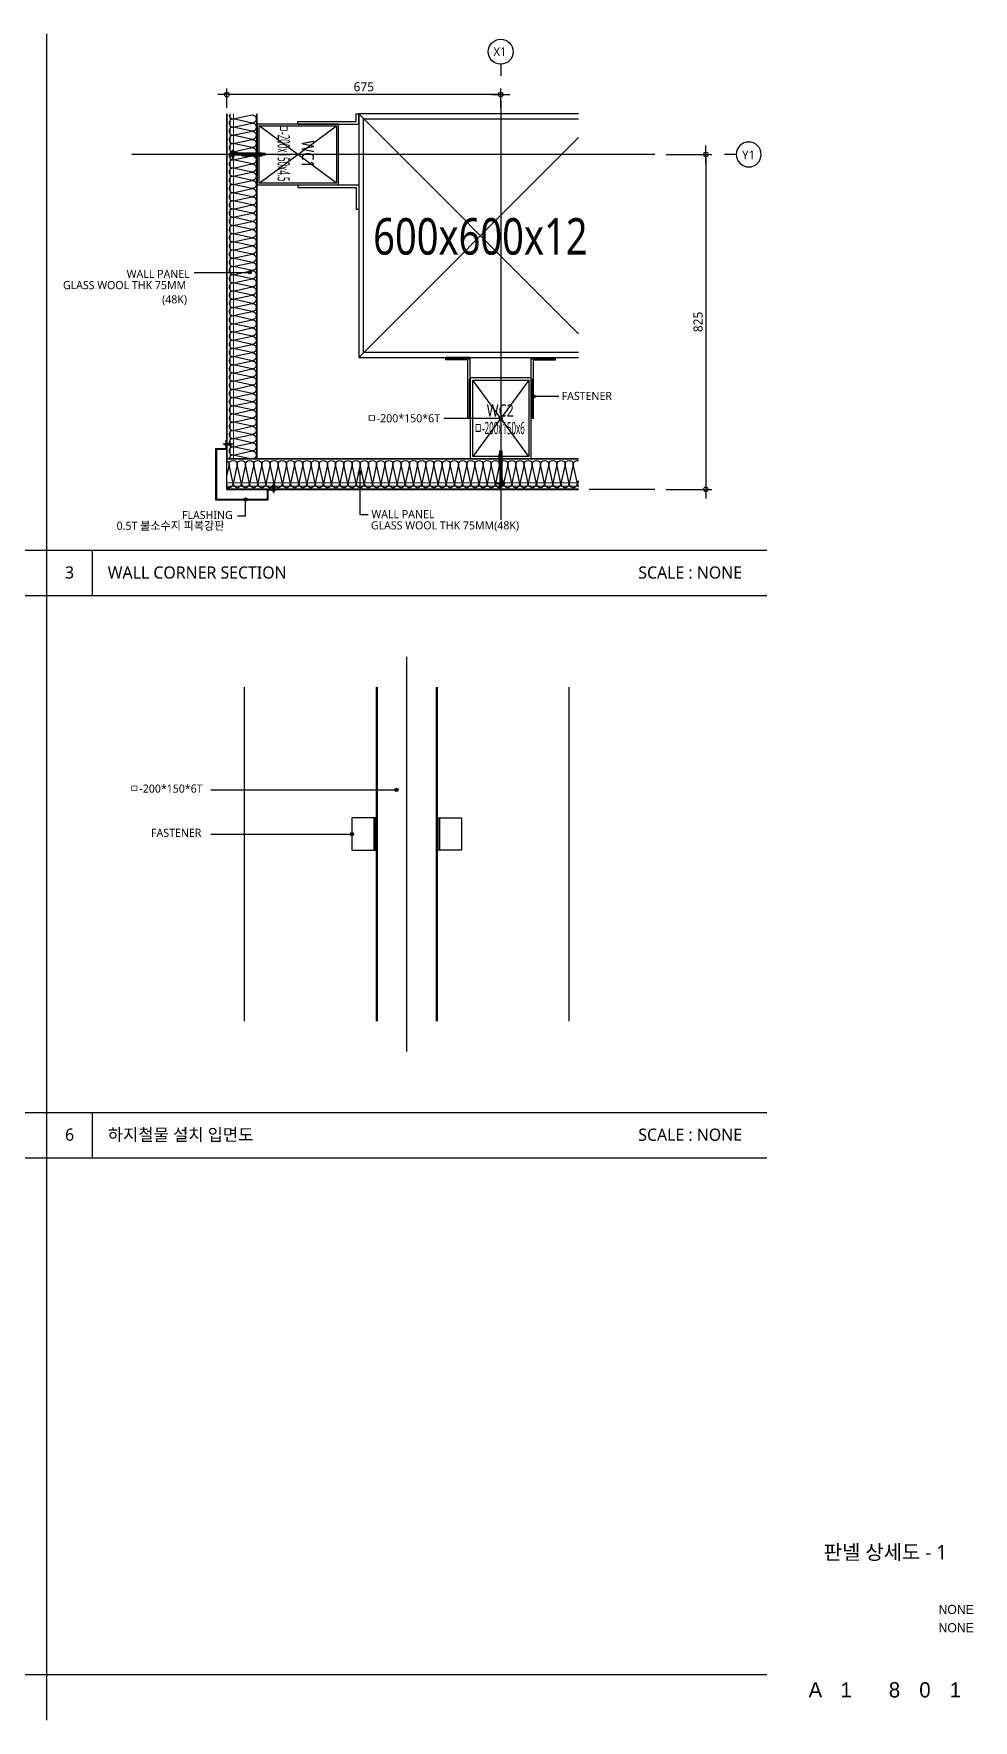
# Model space of a CAD drawing. Header units: millimetres. Extents: x 2752880 to 2775018, y 665860 to 672840.
# Drawn here: x 2756398 to 2758714, y 668685 to 672840 of the extents above; entities that cross this region are included whole.
import ezdxf
from ezdxf.enums import TextEntityAlignment as Align

# ---------------------------------------------------------------- set-up
doc = ezdxf.new("R2010")
doc.units = ezdxf.units.MM
doc.header["$LTSCALE"] = 10
doc.linetypes.add('CEN', pattern=[62, 60, -1, 0, -1])
doc.layers.get('DEFPOINTS').update_dxf_attribs({"color": 161})
for name, color, linetype in [('4', 4, 'Continuous'), ('AA-MKXS-SYMB', 3, 'Continuous'), ('BOX', 5, 'Continuous'), ('CEN', 1, 'CEN'), ('CEN(ST)', 1, 'CEN'), ('DIM', 7, 'Continuous'), ('h COLUMN', 3, 'Continuous'), ('Part', 1, 'Continuous'), ('TEX', 3, 'Continuous'), ('TEXT', 3, 'Continuous'), ('TEXT-TITLE', 6, 'Continuous'), ('TEXT-기입', 6, 'Continuous'), ('WC', 2, 'Continuous'), ('xref 단면도$0$내부우레탄-1', 13, 'Continuous')]:
    doc.layers.add(name, color=color, linetype=linetype)
doc.styles.add('CGS', font='cgse', dxfattribs={"bigfont": 'cgs'})
doc.styles.add('TE', font='malgun_0.ttf')
doc.styles.add('나눔바른고딕', font='NanumBarunGothic.ttf')
doc.styles.add('맑은고딕', font='malgun_0.ttf')
doc.dimstyles.new('10 NDIM', dxfattribs={"dimscale": 10, "dimtxt": 3, "dimasz": 1, "dimexe": 2, "dimexo": 2, "dimgap": 1.5, "dimtad": 1, "dimdec": 0, "dimrnd": 0.25, "dimdsep": 46, "dimtxsty": '나눔바른고딕', "dimblk": 'DOT0', "dimcen": 1, "dimdle": 8, "dimclrd": 7, "dimclre": 7, "dimclrt": 7, "dimadec": 0, "dimazin": 0, "dimtfac": 1, "dimtdec": 0, "dimtix": 1, "dimtmove": 2, "dimatfit": 3, "dimldrblk": 'DOT0', "dimfxl": 1, "dimtolj": 1, "dimtzin": 0, "dimlwd": -1, "dimlwe": -1, "dimarcsym": 0})

# ---------------------------------------------------------------- blocks, each defined once
blk = doc.blocks.new('DOT0')
at = {"layer": 'DIM'}
blk.add_line((-3, 0), (3, 0), dxfattribs=at)
at = {"layer": 'DIM', "color": 6}
blk.add_circle((0, 0), 0.75, dxfattribs=at)
blk = doc.blocks.new('*D28')
at = {"layer": 'DEFPOINTS', "color": 0, "linetype": 'ByBlock', "ltscale": 0.5, "transparency": 16777216}
for p in [(2756874.3, 672689.7), (2756874.3, 672642.2), (2757549.3, 672642.2)]:
    blk.add_point(p, dxfattribs=at)
at = {"layer": 'DIM', "color": 7, "linetype": 'ByBlock', "ltscale": 0.5, "transparency": 16777216}
for p, q in [((2756874.3, 672657.2), (2756874.3, 672704.7)), ((2757549.3, 672657.2), (2757549.3, 672704.7)), ((2757541.8, 672689.7), (2756881.8, 672689.7))]:
    blk.add_line(p, q, dxfattribs=at)
at = {"layer": 'DIM', "color": 7, "linetype": 'ByBlock', "ltscale": 0.5, "transparency": 16777216, "xscale": 7.5, "yscale": 7.5, "zscale": 7.5}
for p, rotation in [((2756874.3, 672689.7), 180.0000000000197), ((2757549.3, 672689.7), 1.974420626993378e-11)]:
    blk.add_blockref('DOT0', p, dxfattribs=dict(at, rotation=rotation))
at = {"layer": 'DIM', "color": 7, "linetype": 'ByBlock', "ltscale": 0.5, "transparency": 16777216, "insert": (2757211.8, 672708.8), "char_height": 22.5, "attachment_point": 5, "style": '맑은고딕'}
blk.add_mtext('\\A1;675', dxfattribs=at)
blk = doc.blocks.new('*D29')
at = {"layer": 'DEFPOINTS', "color": 0, "linetype": 'ByBlock', "ltscale": 0.5, "transparency": 16777216}
for p in [(2757942.3, 672542.2), (2757942.3, 671717.2), (2758054.8, 671717.2)]:
    blk.add_point(p, dxfattribs=at)
at = {"layer": 'DIM', "color": 7, "linetype": 'ByBlock', "ltscale": 0.5, "transparency": 16777216}
for p, q in [((2757957.3, 672542.2), (2758069.8, 672542.2)), ((2758054.8, 672534.7), (2758054.8, 671724.7)), ((2757957.3, 671717.2), (2758069.8, 671717.2))]:
    blk.add_line(p, q, dxfattribs=at)
at = {"layer": 'DIM', "color": 7, "linetype": 'ByBlock', "ltscale": 0.5, "transparency": 16777216, "xscale": 7.5, "yscale": 7.5, "zscale": 7.5}
for p, rotation in [((2758054.8, 672542.2), 90), ((2758054.8, 671717.2), 270)]:
    blk.add_blockref('DOT0', p, dxfattribs=dict(at, rotation=rotation))
at = {"layer": 'DIM', "color": 7, "linetype": 'ByBlock', "ltscale": 0.5, "transparency": 16777216, "insert": (2758035.7, 672129.7), "char_height": 22.5, "attachment_point": 5, "rotation": 90, "style": '맑은고딕'}
blk.add_mtext('\\A1;825', dxfattribs=at)
blk = doc.blocks.new('B')
at = {"color": 4}
for p, q in [((6.6, 0), (-3, 0)), ((4.8, 0.8), (0, 0.8)), ((4.8, -0.8), (4.8, 0.8)), ((-2.3, 0), (-2.7, 0)), ((0, -0.8), (4.8, -0.8)), ((7.3, 0), (6.9, 0))]:
    blk.add_line(p, q, dxfattribs=at)
blk.add_lwpolyline([(-0.6, 0.2), (-0.6, -0.2), (-1.2, -0.2, 0.327973), (-0.2, -1.2), (-0.2, 0), (-0.2, 1.2, 0.327973), (-1.2, 0.2)], format="xyb", close=True, dxfattribs=at)
blk.add_lwpolyline([(4.8, -0.5), (5.5, -0.5), (6, 0), (5.5, 0.5), (4.8, 0.5)], dxfattribs=at)
at = {"layer": '4'}
for p, q in [((-0.2, 1.6), (-0.2, 1.2)), ((0, 1.6), (-0.2, 1.6)), ((0, 0.8), (0, 1.6)), ((0, -0.8), (0, 0.8)), ((-0.2, -1.6), (-0.2, -1.2)), ((0, -1.6), (-0.2, -1.6)), ((0, -0.8), (0, -1.6))]:
    blk.add_line(p, q, dxfattribs=at)
blk = doc.blocks.new('*U21')
at = {"color": 0, "linetype": 'ByBlock'}
for p, q in [((100, 75), (-100, 75)), ((-100, 75), (-100, -75)), ((-94, 69), (94, 69)), ((-94, -69), (-94, 69)), ((94, 69), (94, -69)), ((100, -75), (100, 75)), ((-100, -75), (100, -75)), ((94, -69), (-94, -69))]:
    blk.add_line(p, q, dxfattribs=at)
at = {"layer": 'DEFPOINTS'}
blk.add_point((0, 0), dxfattribs=at)
blk = doc.blocks.new('WC2')
at = {"layer": 'h COLUMN', "ltscale": 0.1}
for p, q in [((69, -94), (-69, 94)), ((69, 94), (-69, -94))]:
    blk.add_line(p, q, dxfattribs=at)
at = {"layer": 'h COLUMN', "ltscale": 0.1, "rotation": 90}
blk.add_blockref('*U21', (0, 0), dxfattribs=at)
at = {"layer": 'DEFPOINTS', "style": 'TE'}
for s, width, p in [('WC2', 0.8, (-34.4, 19.4)), ('ㅁ-200x150x6', 0.5, (-65.3, -24))]:
    blk.add_text(s, height=30, dxfattribs=dict(at, width=width)).set_placement(p, align=Align.MIDDLE_LEFT)
blk = doc.blocks.new('*U22')
at = {"color": 0, "linetype": 'ByBlock'}
for p, q in [((100, 75), (-100, 75)), ((-100, 75), (-100, -75)), ((-95.5, 70.5), (95.5, 70.5)), ((-95.5, -70.5), (-95.5, 70.5)), ((95.5, 70.5), (95.5, -70.5)), ((100, -75), (100, 75)), ((-100, -75), (100, -75)), ((95.5, -70.5), (-95.5, -70.5))]:
    blk.add_line(p, q, dxfattribs=at)
at = {"layer": 'DEFPOINTS'}
blk.add_point((0, 0), dxfattribs=at)
blk = doc.blocks.new('WC1')
at = {"layer": 'h COLUMN', "ltscale": 0.1}
for p, q in [((70.5, -95.5), (-70.5, 95.5)), ((70.5, 95.5), (-70.5, -95.5))]:
    blk.add_line(p, q, dxfattribs=at)
at = {"layer": 'h COLUMN', "ltscale": 0.1, "rotation": 90}
blk.add_blockref('*U22', (0, 0), dxfattribs=at)
at = {"layer": 'DEFPOINTS', "style": 'TE'}
for s, width, p in [('WC1', 0.8, (-34.4, 24.8)), ('ㅁ-200x150x4.5', 0.5, (-74.3, -34.8))]:
    blk.add_text(s, height=30, dxfattribs=dict(at, width=width)).set_placement(p, align=Align.MIDDLE_LEFT)

msp = doc.modelspace()

# ---------------------------------------------------------------- hatches: boundary and pattern name
at = {"linetype": 'ByBlock'}
h = msp.add_hatch(color=4, dxfattribs=at)
h.dxf.hatch_style = 1
h.paths.add_polyline_path([(2756934.9, 672251.9, 1), (2756927, 672251.9, 1)])
h = msp.add_hatch(color=4, dxfattribs=at)
h.dxf.hatch_style = 1
h.paths.add_polyline_path([(2757634.2, 671946, 1), (2757626.3, 671946, 1)])
h = msp.add_hatch(color=4, dxfattribs=at)
h.dxf.hatch_style = 1
h.paths.add_polyline_path([(2757549, 671888.1, 1), (2757549, 671896, 1)])
h = msp.add_hatch(color=4, dxfattribs=at)
h.dxf.hatch_style = 1
h.paths.add_polyline_path([(2757206.4, 671758.5, 1), (2757198.5, 671758.5, 1)])
h = msp.add_hatch(color=4, dxfattribs=at)
h.dxf.hatch_style = 1
h.paths.add_polyline_path([(2756924.4, 671692.2, 1), (2756916.5, 671692.2, 1)])
h = msp.add_hatch(color=4, dxfattribs=at)
h.dxf.hatch_style = 1
h.paths.add_polyline_path([(2757296.4, 670976.8, 1), (2757288.5, 670976.8, 1)])
h = msp.add_hatch(color=4, dxfattribs=at)
h.dxf.hatch_style = 1
h.paths.add_polyline_path([(2757186.2, 670868, 1), (2757178.3, 670868, 1)])

# ---------------------------------------------------------------- linework, layer by layer
at = {"color": 4, "linetype": 'ByBlock'}
for p, q in [((2756874.3, 671717.2), (2756874.3, 672642.2)), ((2756875.3, 671792.2), (2756875.3, 672642.2)), ((2756948.3, 671792.2), (2756948.3, 672642.2)), ((2756949.3, 671792.2), (2756949.3, 672642.2)), ((2756793.5, 672251.5), (2756931.5, 672251.5)), ((2757692.3, 671946), (2757630.3, 671946)), ((2757410.2, 671892.2), (2757549.3, 671892.2)), ((2757741.3, 671792.2), (2756874.3, 671792.2)), ((2757741.3, 671791.2), (2756874.3, 671791.2)), ((2757202.5, 671654.6), (2757202.5, 671762.4)), ((2756874.3, 671718.2), (2757741.3, 671718.2)), ((2756874.3, 671717.2), (2757741.3, 671717.2)), ((2756920.5, 671652.1), (2756920.5, 671692.2)), ((2756900.5, 671652.1), (2756920.5, 671652.1)), ((2757222.5, 671654.6), (2757202.5, 671654.6)), ((2756835.1, 670976.8), (2757292.1, 670976.8)), ((2756835.1, 670867.7), (2757182.3, 670867.7))]:
    msp.add_line(p, q, dxfattribs=at)
at = {"color": 2, "linetype": 'ByBlock'}
for p, q in [((2757049.3, 672623.2), (2757193.3, 672623.2)), ((2757049.3, 672617.2), (2757049.3, 672623.2)), ((2757049.3, 672617.2), (2757199.3, 672617.2)), ((2757193.3, 672623.2), (2757193.3, 672642.2)), ((2757193.3, 672642.2), (2757199.3, 672642.2)), ((2757199.3, 672617.2), (2757199.3, 672642.2)), ((2757049.3, 672467.2), (2757199.3, 672467.2)), ((2757049.3, 672467.2), (2757049.3, 672461.2)), ((2757049.3, 672461.2), (2757193.3, 672461.2)), ((2757193.3, 672461.2), (2757193.3, 672407.2)), ((2757199.3, 672467.2), (2757199.3, 672407.2)), ((2757193.3, 672407.2), (2757199.3, 672407.2)), ((2757474.3, 672042.2), (2757414.3, 672042.2)), ((2757414.3, 672036.2), (2757414.3, 672042.2)), ((2757474.3, 672042.2), (2757414.3, 672042.2)), ((2757414.3, 672036.2), (2757414.3, 672042.2)), ((2757468.3, 672036.2), (2757414.3, 672036.2)), ((2757468.3, 672036.2), (2757414.3, 672036.2)), ((2757468.3, 671892.2), (2757468.3, 672036.2)), ((2757474.3, 671892.2), (2757474.3, 672042.2)), ((2757624.3, 671892.2), (2757624.3, 672042.2)), ((2757624.3, 672042.2), (2757684.3, 672042.2)), ((2757624.3, 672042.2), (2757684.3, 672042.2)), ((2757630.3, 672036.2), (2757684.3, 672036.2)), ((2757630.3, 671892.2), (2757630.3, 672036.2)), ((2757630.3, 672036.2), (2757684.3, 672036.2)), ((2757684.3, 672036.2), (2757684.3, 672042.2)), ((2757684.3, 672036.2), (2757684.3, 672042.2)), ((2757474.3, 671892.2), (2757468.3, 671892.2)), ((2757474.3, 671892.2), (2757468.3, 671892.2)), ((2757624.3, 671892.2), (2757630.3, 671892.2)), ((2757624.3, 671892.2), (2757630.3, 671892.2)), ((2756872.3, 671818.2), (2756872.3, 671838.2)), ((2756874.3, 671838.2), (2756872.3, 671838.2)), ((2756874.3, 671816.2), (2756874.3, 671838.2)), ((2756847.3, 671690.2), (2756847.3, 671818.2)), ((2756847.3, 671818.2), (2756872.3, 671818.2)), ((2756849.3, 671816.2), (2756874.3, 671816.2)), ((2756849.3, 671692.2), (2756849.3, 671816.2)), ((2756973.3, 671717.2), (2756973.3, 671692.2)), ((2756995.3, 671717.2), (2756973.3, 671717.2)), ((2756995.3, 671715.2), (2756975.3, 671715.2)), ((2756975.3, 671715.2), (2756975.3, 671690.2)), ((2756995.3, 671717.2), (2756995.3, 671715.2)), ((2756975.3, 671690.2), (2756847.3, 671690.2)), ((2756973.3, 671692.2), (2756849.3, 671692.2)), ((2756917.3, 671229.7), (2756917.3, 670407.2)), ((2757717.3, 671229.7), (2757717.3, 670407.2))]:
    msp.add_line(p, q, dxfattribs=at)
at = {"color": 0, "linetype": 'ByBlock'}
for p, q in [((2757741.3, 672642.2), (2757199.3, 672642.2)), ((2757199.3, 672642.2), (2757199.3, 672042.2)), ((2757211.3, 672630.2), (2757741.3, 672630.2)), ((2757211.3, 672054.2), (2757211.3, 672630.2)), ((2757199.3, 672042.2), (2757741.3, 672042.2)), ((2757741.3, 672054.2), (2757211.3, 672054.2)), ((2757242.3, 671229.7), (2757242.3, 670407.2)), ((2757392.3, 671229.7), (2757392.3, 670407.2))]:
    msp.add_line(p, q, dxfattribs=at)
at = {"color": 4}
for p, q in [((2756882.3, 672546.2), (2756882.3, 672545.9)), ((2756882.3, 672544.5), (2756882.3, 672540.9)), ((2756882.8, 672540.2), (2756882.3, 672539.7)), ((2756882.3, 672539.2), (2756882.3, 672539.7)), ((2756882.8, 672545.2), (2756882.4, 672545.5)), ((2756882.8, 672545.2), (2756882.4, 672544.8)), ((2756882.8, 672540.2), (2756882.4, 672540.5)), ((2756887.3, 672546.7), (2756882.8, 672546.7)), ((2756882.8, 672545.2), (2756887.3, 672545.2)), ((2756882.8, 672540.2), (2756887.3, 672540.2)), ((2756882.8, 672538.7), (2756887.3, 672538.7)), ((2756887.3, 672547.2), (2756887.3, 672546.7)), ((2756887.3, 672538.7), (2756887.3, 672546.7)), ((2756887.3, 672538.7), (2756887.3, 672538.2)), ((2756888.3, 672547.7), (2756887.8, 672547.7)), ((2756887.8, 672537.7), (2756888.3, 672537.7)), ((2756888.3, 672532.7), (2756888.3, 672552.7)), ((2756890.3, 672552.7), (2756890.3, 672532.7)), ((2756935.3, 672545.1), (2756890.3, 672545.1)), ((2756935.3, 672540.1), (2756890.3, 672540.1)), ((2756911.7, 672539.1), (2756911.7, 672546.1)), ((2756911.7, 672546.1), (2756960.7, 672546.1)), ((2756911.7, 672545.1), (2756968.2, 672545.1)), ((2756968.2, 672540.1), (2756911.7, 672540.1)), ((2756911.7, 672539.1), (2756960.7, 672539.1)), ((2756960.7, 672546.1), (2756961.7, 672545.1)), ((2756960.7, 672539.1), (2756961.7, 672540.1)), ((2756961.5, 672541.8), (2756964.2, 672544.7)), ((2756963.3, 672540.3), (2756961.5, 672541.8)), ((2756966.9, 672542.6), (2756963.3, 672540.3)), ((2756964.2, 672544.7), (2756968.2, 672545.1)), ((2756966.9, 672542.6), (2756970.7, 672542.6)), ((2756970.7, 672542.6), (2756968.2, 672545.1)), ((2756970.7, 672542.6), (2756968.2, 672540.1)), ((2757545.8, 671803.6), (2757546.8, 671804.6)), ((2757545.8, 671779.6), (2757545.8, 671803.6)), ((2757549.3, 671813.6), (2757546.8, 671811.1)), ((2757547.2, 671807.1), (2757546.8, 671811.1)), ((2757546.8, 671779.6), (2757546.8, 671811.1)), ((2757546.8, 671803.2), (2757546.8, 671733.2)), ((2757550.1, 671804.4), (2757547.2, 671807.1)), ((2757549.3, 671809.8), (2757549.3, 671813.6)), ((2757549.3, 671813.6), (2757551.8, 671811.1)), ((2757549.3, 671809.8), (2757551.6, 671806.2)), ((2757551.6, 671806.2), (2757550.1, 671804.4)), ((2757551.8, 671811.1), (2757551.8, 671779.6)), ((2757552.8, 671803.6), (2757551.8, 671804.6)), ((2757551.8, 671803.2), (2757551.8, 671733.2)), ((2757552.8, 671779.6), (2757552.8, 671803.6)), ((2757552.8, 671779.6), (2757545.8, 671779.6)), ((2757539.3, 671733.2), (2757559.3, 671733.2)), ((2757559.3, 671731.2), (2757539.3, 671731.2)), ((2757544.3, 671731.2), (2757544.3, 671730.7)), ((2757544.8, 671730.2), (2757545.3, 671730.2)), ((2757553.3, 671730.2), (2757545.3, 671730.2)), ((2757545.3, 671730.2), (2757545.3, 671725.7)), ((2757545.8, 671725.2), (2757546.1, 671725.2)), ((2757546.8, 671725.7), (2757546.4, 671725.3)), ((2757546.8, 671725.7), (2757546.8, 671730.2)), ((2757546.8, 671725.7), (2757547.1, 671725.3)), ((2757547.5, 671725.2), (2757551.1, 671725.2)), ((2757551.8, 671725.7), (2757551.4, 671725.3)), ((2757551.8, 671725.7), (2757551.8, 671730.2)), ((2757551.8, 671725.7), (2757552.3, 671725.2)), ((2757552.8, 671725.2), (2757552.3, 671725.2)), ((2757553.3, 671725.7), (2757553.3, 671730.2)), ((2757553.3, 671730.2), (2757553.8, 671730.2)), ((2757554.3, 671730.7), (2757554.3, 671731.2))]:
    msp.add_line(p, q, dxfattribs=at)
at = {"color": 4, "linetype": 'ByBlock'}
for centre in [(2756931, 672251.9), (2757630.3, 671946), (2757549, 671892), (2757202.5, 671758.5), (2756920.5, 671692.2), (2757292.5, 670976.8), (2757182.3, 670868)]:
    msp.add_circle(centre, 3.94, dxfattribs=at)
at = {"color": 4}
for centre, start, end in [((2756882.8, 672546.2), 90, 180), ((2756882.8, 672545.9), 180, 225), ((2756882.8, 672544.5), 135, 180), ((2756882.8, 672540.9), 180, 225), ((2756882.8, 672539.2), 180, 270), ((2756887.8, 672547.2), 90, 180), ((2756887.8, 672538.2), 180, 270), ((2757544.8, 671730.7), 180, 270), ((2757545.8, 671725.7), 180, 270), ((2757546.1, 671725.7), 270, 315), ((2757547.5, 671725.7), 225, 270), ((2757551.1, 671725.7), 270, 315), ((2757552.8, 671725.7), 270, 0), ((2757553.8, 671730.7), 270, 0)]:
    msp.add_arc(centre, 0.5, start, end, dxfattribs=at)
at = {"layer": '4'}
for p, q in [((2756888.3, 672552.7), (2756890.3, 672552.7)), ((2756888.3, 672532.7), (2756890.3, 672532.7)), ((2757539.3, 671731.2), (2757539.3, 671733.2)), ((2757559.3, 671731.2), (2757559.3, 671733.2))]:
    msp.add_line(p, q, dxfattribs=at)
at = {"layer": 'AA-MKXS-SYMB', "color": 0, "linetype": 'ByBlock'}
for p, q in [((2757549.3, 672764.7), (2757549.3, 672735.7)), ((2758129.8, 672542.2), (2758100.9, 672542.2))]:
    msp.add_line(p, q, dxfattribs=at)
for centre, start, end in [((2757549.3, 672795.4), 270.0084, 270.0047), ((2758160.5, 672542.2), 179.9953, 179.9916)]:
    msp.add_arc(centre, 30.7, start, end, dxfattribs=at)
at = {"layer": 'BOX', "color": 0}
for p, q in [((2756429.8, 672839.7), (2756429.8, 668684.7)), ((2758204.8, 671454.7), (2752879.8, 671454.7)), ((2758204.8, 670069.7), (2752879.8, 670069.7))]:
    msp.add_line(p, q, dxfattribs=at)
at = {"layer": 'BOX'}
for p, q in [((2752879.8, 671567.2), (2758204.8, 671567.2)), ((2756542.3, 671567.2), (2756542.3, 671454.7)), ((2752879.8, 670182.2), (2758204.8, 670182.2)), ((2756542.3, 670182.2), (2756542.3, 670069.7)), ((2752879.8, 668797.2), (2758204.8, 668797.2))]:
    msp.add_line(p, q, dxfattribs=at)
at = {"layer": 'CEN'}
for centre, start, end in [((2757420.3, 672044.3), 203.6826, 294.2262), ((2757424.6, 672044.3), 203.6826, 294.2262), ((2757429, 672044.3), 203.6826, 294.2262), ((2757433.3, 672044.3), 203.6826, 294.2262), ((2757437.6, 672044.3), 203.6826, 294.2262), ((2757441.9, 672044.3), 203.6826, 294.2262), ((2757446.2, 672044.3), 203.6826, 294.2262), ((2757450.5, 672044.3), 203.6826, 294.2262), ((2757454.8, 672044.3), 203.6826, 294.2262), ((2757459.2, 672044.3), 203.6826, 294.2262), ((2757463.5, 672044.3), 203.6826, 294.2262), ((2757467.8, 672044.3), 203.6826, 294.2262), ((2757472.1, 672044.3), 203.6826, 294.2262), ((2757626.4, 672044.3), 245.7738, 336.3174), ((2757630.7, 672044.3), 245.7738, 336.3174), ((2757635.1, 672044.3), 245.7738, 336.3174), ((2757639.4, 672044.3), 245.7738, 336.3174), ((2757643.7, 672044.3), 245.7738, 336.3174), ((2757648, 672044.3), 245.7738, 336.3174), ((2757652.3, 672044.3), 245.7738, 336.3174), ((2757656.6, 672044.3), 245.7738, 336.3174), ((2757660.9, 672044.3), 245.7738, 336.3174), ((2757665.3, 672044.3), 245.7738, 336.3174), ((2757669.6, 672044.3), 245.7738, 336.3174), ((2757673.9, 672044.3), 245.7738, 336.3174), ((2757678.2, 672044.3), 245.7738, 336.3174), ((2757476.4, 671985.5), 113.6826, 204.2262), ((2757622.2, 671985.5), 335.7738, 66.3174), ((2757476.4, 671981.1), 113.6826, 204.2262), ((2757476.4, 671976.8), 113.6826, 204.2262), ((2757476.4, 671972.5), 113.6826, 204.2262), ((2757476.4, 671968.2), 113.6826, 204.2262), ((2757476.4, 671963.9), 113.6826, 204.2262), ((2757476.4, 671959.6), 113.6826, 204.2262), ((2757476.4, 671955.2), 113.6826, 204.2262), ((2757476.4, 671950.9), 113.6826, 204.2262), ((2757476.4, 671946.6), 113.6826, 204.2262), ((2757476.4, 671942.3), 113.6826, 204.2262), ((2757622.2, 671981.1), 335.7738, 66.3174), ((2757622.2, 671976.8), 335.7738, 66.3174), ((2757622.2, 671972.5), 335.7738, 66.3174), ((2757622.2, 671968.2), 335.7738, 66.3174), ((2757622.2, 671963.9), 335.7738, 66.3174), ((2757622.2, 671959.6), 335.7738, 66.3174), ((2757622.2, 671955.2), 335.7738, 66.3174), ((2757622.2, 671950.9), 335.7738, 66.3174), ((2757622.2, 671946.6), 335.7738, 66.3174), ((2757622.2, 671942.3), 335.7738, 66.3174), ((2757476.4, 671938), 113.6826, 204.2262), ((2757476.4, 671933.7), 113.6826, 204.2262), ((2757476.4, 671929.4), 113.6826, 204.2262), ((2757476.4, 671925), 113.6826, 204.2262), ((2757476.4, 671920.7), 113.6826, 204.2262), ((2757476.4, 671916.4), 113.6826, 204.2262), ((2757476.4, 671912.1), 113.6826, 204.2262), ((2757476.4, 671907.8), 113.6826, 204.2262), ((2757476.4, 671903.5), 113.6826, 204.2262), ((2757622.2, 671938), 335.7738, 66.3174), ((2757622.2, 671933.7), 335.7738, 66.3174), ((2757622.2, 671929.4), 335.7738, 66.3174), ((2757622.2, 671925), 335.7738, 66.3174), ((2757622.2, 671920.7), 335.7738, 66.3174), ((2757622.2, 671916.4), 335.7738, 66.3174), ((2757622.2, 671912.1), 335.7738, 66.3174), ((2757622.2, 671907.8), 335.7738, 66.3174), ((2757622.2, 671903.5), 335.7738, 66.3174), ((2757476.4, 671899.2), 113.6826, 204.2262), ((2757476.4, 671894.8), 113.6826, 210.3933), ((2757622.2, 671899.2), 335.7738, 66.3174), ((2757622.2, 671894.8), 329.6067, 66.3174), ((2757244.4, 670903.2), 113.6826, 204.2262), ((2757390.2, 670903.2), 335.7738, 66.3174), ((2757244.4, 670898.9), 113.6826, 204.2262), ((2757244.4, 670894.6), 113.6826, 204.2262), ((2757244.4, 670890.3), 113.6826, 204.2262), ((2757244.4, 670885.9), 113.6826, 204.2262), ((2757244.4, 670881.6), 113.6826, 204.2262), ((2757244.4, 670877.3), 113.6826, 204.2262), ((2757244.4, 670873), 113.6826, 204.2262), ((2757244.4, 670868.7), 113.6826, 204.2262), ((2757244.4, 670864.4), 113.6826, 204.2262), ((2757390.2, 670898.9), 335.7738, 66.3174), ((2757390.2, 670894.6), 335.7738, 66.3174), ((2757390.2, 670890.3), 335.7738, 66.3174), ((2757390.2, 670885.9), 335.7738, 66.3174), ((2757390.2, 670881.6), 335.7738, 66.3174), ((2757390.2, 670877.3), 335.7738, 66.3174), ((2757390.2, 670873), 335.7738, 66.3174), ((2757390.2, 670868.7), 335.7738, 66.3174), ((2757390.2, 670864.4), 335.7738, 66.3174), ((2757244.4, 670860.1), 113.6826, 204.2262), ((2757244.4, 670855.7), 113.6826, 204.2262), ((2757244.4, 670851.4), 113.6826, 204.2262), ((2757244.4, 670847.1), 113.6826, 204.2262), ((2757244.4, 670842.8), 113.6826, 204.2262), ((2757244.4, 670838.5), 113.6826, 204.2262), ((2757244.4, 670834.2), 113.6826, 239.7198), ((2757390.2, 670860.1), 335.7738, 66.3174), ((2757390.2, 670855.7), 335.7738, 66.3174), ((2757390.2, 670851.4), 335.7738, 66.3174), ((2757390.2, 670847.1), 335.7738, 66.3174), ((2757390.2, 670842.8), 335.7738, 66.3174), ((2757390.2, 670838.5), 335.7738, 66.3174), ((2757390.2, 670834.2), 300.2802, 66.3174)]:
    msp.add_arc(centre, 5.26, start, end, dxfattribs=at)
at = {"layer": 'CEN(ST)', "color": 251, "linetype": 'ByBlock', "ltscale": 0.5}
for points in [[(2757549.3, 672675), (2757549.3, 671642.2)], [(2757929.3, 672542.2), (2756640.4, 672542.2)], [(2757929.3, 671717.2), (2757767.5, 671717.2)], [(2757317.3, 671304.7), (2757317.3, 670332.2)]]:
    msp.add_lwpolyline(points, dxfattribs=at)
at = {"layer": 'DEFPOINTS', "ltscale": 10000}
for p, q in [((2757741.3, 672100.1), (2757199.3, 672642.2)), ((2757199.3, 672042.2), (2757741.3, 672584.3))]:
    msp.add_line(p, q, dxfattribs=at)
at = {"layer": 'Part', "color": 0, "linetype": 'ByBlock', "lineweight": 0, "ltscale": 0.1}
for p, q in [((2756882.3, 671792.2), (2756882.3, 672642.2)), ((2756890.3, 671792.2), (2756890.3, 672642.2)), ((2756874.3, 671733.2), (2757741.3, 671733.2)), ((2756874.3, 671725.2), (2757741.3, 671725.2))]:
    msp.add_line(p, q, dxfattribs=at)
at = {"layer": 'Part', "color": 0, "linetype": 'ByBlock', "ltscale": 0.1}
for p, q in [((2757244.6, 671229.7), (2757244.6, 670407.2)), ((2757390, 671229.7), (2757390, 670407.2)), ((2757242.3, 670908), (2757182.3, 670908)), ((2757182.3, 670908), (2757182.3, 670828)), ((2757236.3, 670908), (2757236.3, 670828)), ((2757392.3, 670908), (2757452.3, 670908)), ((2757398.3, 670908), (2757398.3, 670828)), ((2757452.3, 670908), (2757452.3, 670828)), ((2757182.3, 670828), (2757242.3, 670828)), ((2757452.3, 670828), (2757392.3, 670828))]:
    msp.add_line(p, q, dxfattribs=at)
at = {"layer": 'xref 단면도$0$내부우레탄-1', "color": 251, "linetype": 'ByBlock'}
for points in [[(2756879.9, 672639.9, 0.414214), (2756890, 672629.8), (2756936.6, 672639.9, -1), (2756936.6, 672619.7), (2756890, 672629.8, 0.414214), (2756879.9, 672619.7)], [(2756879.9, 672619.7, 0.414214), (2756890, 672609.6), (2756936.6, 672619.7, -1), (2756936.6, 672599.5), (2756890, 672609.6, 0.414214), (2756879.9, 672599.5)], [(2756879.9, 672619.7, 0.414214), (2756890, 672609.6), (2756936.6, 672619.7, -1), (2756936.6, 672599.5), (2756890, 672609.6, 0.414214), (2756879.9, 672599.5)], [(2756879.9, 672599.5, 0.414214), (2756890, 672589.4), (2756936.6, 672599.5, -1), (2756936.6, 672579.3), (2756890, 672589.4, 0.414214), (2756879.9, 672579.3)], [(2756879.9, 672599.5, 0.414214), (2756890, 672589.4), (2756936.6, 672599.5, -1), (2756936.6, 672579.3), (2756890, 672589.4, 0.414214), (2756879.9, 672579.3)], [(2756879.9, 672579.3, 0.414214), (2756890, 672569.2), (2756936.6, 672579.3, -1), (2756936.6, 672559.1), (2756890, 672569.2, 0.414214), (2756879.9, 672559.1)], [(2756879.9, 672559.1, 0.414214), (2756890, 672549), (2756936.6, 672559.1, -1), (2756936.6, 672538.9), (2756890, 672549, 0.414214), (2756879.9, 672538.9)], [(2756879.9, 672538.9, 0.414214), (2756890, 672528.8), (2756936.6, 672538.9, -1), (2756936.6, 672518.8), (2756890, 672528.8, 0.414214), (2756879.9, 672518.8)], [(2756879.9, 672538.9, 0.414214), (2756890, 672528.8), (2756936.6, 672538.9, -1), (2756936.6, 672518.8), (2756890, 672528.8, 0.414214), (2756879.9, 672518.8)], [(2756879.9, 672518.8, 0.414214), (2756890, 672508.7), (2756936.6, 672518.8, -1), (2756936.6, 672498.6), (2756890, 672508.7, 0.414214), (2756879.9, 672498.6)], [(2756879.9, 672498.6, 0.414214), (2756890, 672488.5), (2756936.6, 672498.6, -1), (2756936.6, 672478.4), (2756890, 672488.5, 0.414214), (2756879.9, 672478.4)], [(2756879.9, 672498.6, 0.414214), (2756890, 672488.5), (2756936.6, 672498.6, -1), (2756936.6, 672478.4), (2756890, 672488.5, 0.414214), (2756879.9, 672478.4)], [(2756879.9, 672478.4, 0.414214), (2756890, 672468.3), (2756936.6, 672478.4, -1), (2756936.6, 672458.2), (2756890, 672468.3, 0.414214), (2756879.9, 672458.2)], [(2756879.9, 672478.4, 0.414214), (2756890, 672468.3), (2756936.6, 672478.4, -1), (2756936.6, 672458.2), (2756890, 672468.3, 0.414214), (2756879.9, 672458.2)], [(2756879.9, 672458.2, 0.414214), (2756890, 672448.1), (2756936.6, 672458.2, -1), (2756936.6, 672438), (2756890, 672448.1, 0.414214), (2756879.9, 672438)], [(2756879.9, 672438, 0.414214), (2756890, 672427.9), (2756936.6, 672438, -1), (2756936.6, 672417.8), (2756890, 672427.9, 0.414214), (2756879.9, 672417.8)], [(2756879.9, 672417.8, 0.414214), (2756890, 672407.7), (2756936.6, 672417.8, -1), (2756936.6, 672397.6), (2756890, 672407.7, 0.414214), (2756879.9, 672397.6)], [(2756879.9, 672397.6, 0.414214), (2756890, 672387.5), (2756936.6, 672397.6, -1), (2756936.6, 672377.4), (2756890, 672387.5, 0.414214), (2756879.9, 672377.4)], [(2756879.9, 672377.4, 0.414214), (2756890, 672367.3), (2756936.6, 672377.4, -1), (2756936.6, 672357.2), (2756890, 672367.3, 0.414214), (2756879.9, 672357.2)], [(2756879.9, 672377.4, 0.414214), (2756890, 672367.3), (2756936.6, 672377.4, -1), (2756936.6, 672357.2), (2756890, 672367.3, 0.414214), (2756879.9, 672357.2)], [(2756879.9, 672357.2, 0.414214), (2756890, 672347.1), (2756936.6, 672357.2, -1), (2756936.6, 672337), (2756890, 672347.1, 0.414214), (2756879.9, 672337)], [(2756879.9, 672357.2, 0.414214), (2756890, 672347.1), (2756936.6, 672357.2, -1), (2756936.6, 672337), (2756890, 672347.1, 0.414214), (2756879.9, 672337)], [(2756879.9, 672337, 0.414214), (2756890, 672326.9), (2756936.6, 672337, -1), (2756936.6, 672316.8), (2756890, 672326.9, 0.414214), (2756879.9, 672316.8)], [(2756879.9, 672316.8, 0.414214), (2756890, 672306.7), (2756936.6, 672316.8, -1), (2756936.6, 672296.6), (2756890, 672306.7, 0.414214), (2756879.9, 672296.6)], [(2756879.9, 672296.6, 0.414214), (2756890, 672286.5), (2756936.6, 672296.6, -1), (2756936.6, 672276.4), (2756890, 672286.5, 0.414214), (2756879.9, 672276.4)], [(2756879.9, 672276.4, 0.414214), (2756890, 672266.3), (2756936.6, 672276.4, -1), (2756936.6, 672256.2), (2756890, 672266.3, 0.414214), (2756879.9, 672256.2)], [(2756879.9, 672256.2, 0.414214), (2756890, 672246.1), (2756936.6, 672256.2, -1), (2756936.6, 672236), (2756890, 672246.1, 0.414214), (2756879.9, 672236)], [(2756879.9, 672256.2, 0.414214), (2756890, 672246.1), (2756936.6, 672256.2, -1), (2756936.6, 672236), (2756890, 672246.1, 0.414214), (2756879.9, 672236)], [(2756879.9, 672236, 0.414214), (2756890, 672225.9), (2756936.6, 672236, -1), (2756936.6, 672215.8), (2756890, 672225.9, 0.414214), (2756879.9, 672215.8)], [(2756879.9, 672236, 0.414214), (2756890, 672225.9), (2756936.6, 672236, -1), (2756936.6, 672215.8), (2756890, 672225.9, 0.414214), (2756879.9, 672215.8)], [(2756879.9, 672215.8, 0.414214), (2756890, 672205.7), (2756936.6, 672215.8, -1), (2756936.6, 672195.6), (2756890, 672205.7, 0.414214), (2756879.9, 672195.6)], [(2756879.9, 672195.6, 0.414214), (2756890, 672185.5), (2756936.6, 672195.6, -1), (2756936.6, 672175.4), (2756890, 672185.5, 0.414214), (2756879.9, 672175.4)], [(2756879.9, 672175.4, 0.414214), (2756890, 672165.3), (2756936.6, 672175.4, -1), (2756936.6, 672155.2), (2756890, 672165.3, 0.414214), (2756879.9, 672155.2)], [(2756879.9, 672155.2, 0.414214), (2756890, 672145.1), (2756936.6, 672155.2, -1), (2756936.6, 672135), (2756890, 672145.1, 0.414214), (2756879.9, 672135)], [(2756879.9, 672135, 0.414214), (2756890, 672124.9), (2756936.6, 672135, -1), (2756936.6, 672114.8), (2756890, 672124.9, 0.414214), (2756879.9, 672114.8)], [(2756879.9, 672135, 0.414214), (2756890, 672124.9), (2756936.6, 672135, -1), (2756936.6, 672114.8), (2756890, 672124.9, 0.414214), (2756879.9, 672114.8)], [(2756879.9, 672114.8, 0.414214), (2756890, 672104.7), (2756936.6, 672114.8, -1), (2756936.6, 672094.6), (2756890, 672104.7, 0.414214), (2756879.9, 672094.6)], [(2756879.9, 672114.8, 0.414214), (2756890, 672104.7), (2756936.6, 672114.8, -1), (2756936.6, 672094.6), (2756890, 672104.7, 0.414214), (2756879.9, 672094.6)], [(2756879.9, 672094.6, 0.414214), (2756890, 672084.5), (2756936.6, 672094.6, -1), (2756936.6, 672074.4), (2756890, 672084.5, 0.414214), (2756879.9, 672074.4)], [(2756879.9, 672074.4, 0.414214), (2756890, 672064.3), (2756936.6, 672074.4, -1), (2756936.6, 672054.2), (2756890, 672064.3, 0.414214), (2756879.9, 672054.2)], [(2756879.9, 672054.2, 0.414214), (2756890, 672044.1), (2756936.6, 672054.2, -1), (2756936.6, 672034), (2756890, 672044.1, 0.414214), (2756879.9, 672034)], [(2756879.9, 672034, 0.414214), (2756890, 672023.9), (2756936.6, 672034, -1), (2756936.6, 672013.9), (2756890, 672023.9, 0.414214), (2756879.9, 672013.9)], [(2756879.9, 672013.9, 0.414214), (2756890, 672003.8), (2756936.6, 672013.9, -1), (2756936.6, 671993.7), (2756890, 672003.8, 0.414214), (2756879.9, 671993.7)], [(2756879.9, 672013.9, 0.414214), (2756890, 672003.8), (2756936.6, 672013.9, -1), (2756936.6, 671993.7), (2756890, 672003.8, 0.414214), (2756879.9, 671993.7)], [(2756879.9, 671993.7, 0.414214), (2756890, 671983.6), (2756936.6, 671993.7, -1), (2756936.6, 671973.5), (2756890, 671983.6, 0.414214), (2756879.9, 671973.5)], [(2756879.9, 671993.7, 0.414214), (2756890, 671983.6), (2756936.6, 671993.7, -1), (2756936.6, 671973.5), (2756890, 671983.6, 0.414214), (2756879.9, 671973.5)], [(2756879.9, 671973.5, 0.414214), (2756890, 671963.4), (2756936.6, 671973.5, -1), (2756936.6, 671953.3), (2756890, 671963.4, 0.414214), (2756879.9, 671953.3)], [(2756879.9, 671953.3, 0.414214), (2756890, 671943.2), (2756936.6, 671953.3, -1), (2756936.6, 671933.1), (2756890, 671943.2, 0.414214), (2756879.9, 671933.1)], [(2756879.9, 671933.1, 0.414214), (2756890, 671923), (2756936.6, 671933.1, -1), (2756936.6, 671912.9), (2756890, 671923, 0.414214), (2756879.9, 671912.9)], [(2756879.9, 671912.9, 0.414214), (2756890, 671902.8), (2756936.6, 671912.9, -1), (2756936.6, 671892.7), (2756890, 671902.8, 0.414214), (2756879.9, 671892.7)], [(2756879.9, 671892.7, 0.414214), (2756890, 671882.6), (2756936.6, 671892.7, -1), (2756936.6, 671872.5), (2756890, 671882.6, 0.414214), (2756879.9, 671872.5)], [(2756879.9, 671892.7, 0.414214), (2756890, 671882.6), (2756936.6, 671892.7, -1), (2756936.6, 671872.5), (2756890, 671882.6, 0.414214), (2756879.9, 671872.5)], [(2756879.9, 671872.5, 0.414214), (2756890, 671862.4), (2756936.6, 671872.5, -1), (2756936.6, 671852.3), (2756890, 671862.4, 0.414214), (2756879.9, 671852.3)], [(2756879.9, 671852.3, 0.414214), (2756890, 671842.2), (2756936.6, 671852.3, -1), (2756936.6, 671832.1), (2756890, 671842.2, 0.414214), (2756879.9, 671832.1)], [(2756879.9, 671832.1, 0.414214), (2756890, 671822), (2756936.6, 671832.1, -1), (2756936.6, 671811.9), (2756890, 671822, 0.414214), (2756879.9, 671811.9)], [(2756874.3, 671787.3, -0.284054), (2756879.8, 671778.3), (2756874.3, 671752.6)], [(2756879.8, 671721.7, 0.414214), (2756889.9, 671731.8), (2756879.8, 671778.3, -1), (2756900, 671778.3), (2756889.9, 671731.8, 0.414214), (2756900, 671721.7)], [(2756879.9, 671811.9, 0.414214), (2756890, 671801.8), (2756936.6, 671811.9, -1), (2756936.6, 671791.7), (2756890, 671801.8, 0.414214), (2756879.9, 671791.7)], [(2756900, 671721.7, 0.414214), (2756910.1, 671731.8), (2756900, 671778.3, -1), (2756920.2, 671778.3), (2756910.1, 671731.8, 0.414214), (2756920.2, 671721.7)], [(2756920.2, 671721.7, 0.414214), (2756930.3, 671731.8), (2756920.2, 671778.3, -1), (2756940.4, 671778.3), (2756930.3, 671731.8, 0.414214), (2756940.4, 671721.7)], [(2756940.4, 671721.7, 0.414214), (2756950.5, 671731.8), (2756940.4, 671778.3, -1), (2756960.6, 671778.3), (2756950.5, 671731.8, 0.414214), (2756960.6, 671721.7)], [(2756960.6, 671721.7, 0.414214), (2756970.7, 671731.8), (2756960.6, 671778.3, -1), (2756980.8, 671778.3), (2756970.7, 671731.8, 0.414214), (2756980.8, 671721.7)], [(2756980.8, 671721.7, 0.414214), (2756990.9, 671731.8), (2756980.8, 671778.3, -1), (2757001, 671778.3), (2756990.9, 671731.8, 0.414214), (2757001, 671721.7)], [(2757001, 671721.7, 0.414214), (2757011.1, 671731.8), (2757001, 671778.3, -1), (2757021.2, 671778.3), (2757011.1, 671731.8, 0.414214), (2757021.2, 671721.7)], [(2757021.2, 671721.7, 0.414214), (2757031.3, 671731.8), (2757021.2, 671778.3, -1), (2757041.4, 671778.3), (2757031.3, 671731.8, 0.414214), (2757041.4, 671721.7)], [(2757041.4, 671721.7, 0.414214), (2757051.5, 671731.8), (2757041.4, 671778.3, -1), (2757061.6, 671778.3), (2757051.5, 671731.8, 0.414214), (2757061.6, 671721.7)], [(2757041.4, 671721.7, 0.414214), (2757051.5, 671731.8), (2757041.4, 671778.3, -1), (2757061.6, 671778.3), (2757051.5, 671731.8, 0.414214), (2757061.6, 671721.7)], [(2757061.6, 671721.7, 0.414214), (2757071.7, 671731.8), (2757061.6, 671778.3, -1), (2757081.8, 671778.3), (2757071.7, 671731.8, 0.414214), (2757081.8, 671721.7)], [(2757081.8, 671721.7, 0.414214), (2757091.9, 671731.8), (2757081.8, 671778.3, -1), (2757102, 671778.3), (2757091.9, 671731.8, 0.414214), (2757102, 671721.7)], [(2757102, 671721.7, 0.414214), (2757112.1, 671731.8), (2757102, 671778.3, -1), (2757122.2, 671778.3), (2757112.1, 671731.8, 0.414214), (2757122.2, 671721.7)], [(2757122.2, 671721.7, 0.414214), (2757132.3, 671731.8), (2757122.2, 671778.3, -1), (2757142.4, 671778.3), (2757132.3, 671731.8, 0.414214), (2757142.4, 671721.7)], [(2757142.4, 671721.7, 0.414214), (2757152.5, 671731.8), (2757142.4, 671778.3, -1), (2757162.6, 671778.3), (2757152.5, 671731.8, 0.414214), (2757162.6, 671721.7)], [(2757142.4, 671721.7, 0.414214), (2757152.5, 671731.8), (2757142.4, 671778.3, -1), (2757162.6, 671778.3), (2757152.5, 671731.8, 0.414214), (2757162.6, 671721.7)], [(2757162.6, 671721.7, 0.414214), (2757172.7, 671731.8), (2757162.6, 671778.3, -1), (2757182.8, 671778.3), (2757172.7, 671731.8, 0.414214), (2757182.8, 671721.7)], [(2757182.8, 671721.7, 0.414214), (2757192.9, 671731.8), (2757182.8, 671778.3, -1), (2757203, 671778.3), (2757192.9, 671731.8, 0.414214), (2757203, 671721.7)], [(2757203, 671721.7, 0.414214), (2757213.1, 671731.8), (2757203, 671778.3, -1), (2757223.2, 671778.3), (2757213.1, 671731.8, 0.414214), (2757223.2, 671721.7)], [(2757223.2, 671721.7, 0.414214), (2757233.3, 671731.8), (2757223.2, 671778.3, -1), (2757243.4, 671778.3), (2757233.3, 671731.8, 0.414214), (2757243.4, 671721.7)], [(2757243.4, 671721.7, 0.414214), (2757253.5, 671731.8), (2757243.4, 671778.3, -1), (2757263.6, 671778.3), (2757253.5, 671731.8, 0.414214), (2757263.6, 671721.7)], [(2757243.4, 671721.7, 0.414214), (2757253.5, 671731.8), (2757243.4, 671778.3, -1), (2757263.6, 671778.3), (2757253.5, 671731.8, 0.414214), (2757263.6, 671721.7)], [(2757263.6, 671721.7, 0.414214), (2757273.7, 671731.8), (2757263.6, 671778.3, -1), (2757283.8, 671778.3), (2757273.7, 671731.8, 0.414214), (2757283.8, 671721.7)], [(2757283.8, 671721.7, 0.414214), (2757293.9, 671731.8), (2757283.8, 671778.3, -1), (2757304, 671778.3), (2757293.9, 671731.8, 0.414214), (2757304, 671721.7)], [(2757304, 671721.7, 0.414214), (2757314.1, 671731.8), (2757304, 671778.3, -1), (2757324.2, 671778.3), (2757314.1, 671731.8, 0.414214), (2757324.2, 671721.7)], [(2757324.2, 671721.7, 0.414214), (2757334.3, 671731.8), (2757324.2, 671778.3, -1), (2757344.4, 671778.3), (2757334.3, 671731.8, 0.414214), (2757344.4, 671721.7)], [(2757344.4, 671721.7, 0.414214), (2757354.5, 671731.8), (2757344.4, 671778.3, -1), (2757364.5, 671778.3), (2757354.5, 671731.8, 0.414214), (2757364.5, 671721.7)], [(2757344.4, 671721.7, 0.414214), (2757354.5, 671731.8), (2757344.4, 671778.3, -1), (2757364.5, 671778.3), (2757354.5, 671731.8, 0.414214), (2757364.5, 671721.7)], [(2757364.5, 671721.7, 0.414214), (2757374.6, 671731.8), (2757364.5, 671778.3, -1), (2757384.7, 671778.3), (2757374.6, 671731.8, 0.414214), (2757384.7, 671721.7)], [(2757384.7, 671721.7, 0.414214), (2757394.8, 671731.8), (2757384.7, 671778.3, -1), (2757404.9, 671778.3), (2757394.8, 671731.8, 0.414214), (2757404.9, 671721.7)], [(2757404.9, 671721.7, 0.414214), (2757415, 671731.8), (2757404.9, 671778.3, -1), (2757425.1, 671778.3), (2757415, 671731.8, 0.414214), (2757425.1, 671721.7)], [(2757425.1, 671721.7, 0.414214), (2757435.2, 671731.8), (2757425.1, 671778.3, -1), (2757445.3, 671778.3), (2757435.2, 671731.8, 0.414214), (2757445.3, 671721.7)], [(2757445.3, 671721.7, 0.414214), (2757455.4, 671731.8), (2757445.3, 671778.3, -1), (2757465.5, 671778.3), (2757455.4, 671731.8, 0.414214), (2757465.5, 671721.7)], [(2757445.3, 671721.7, 0.414214), (2757455.4, 671731.8), (2757445.3, 671778.3, -1), (2757465.5, 671778.3), (2757455.4, 671731.8, 0.414214), (2757465.5, 671721.7)], [(2757465.5, 671721.7, 0.414214), (2757475.6, 671731.8), (2757465.5, 671778.3, -1), (2757485.7, 671778.3), (2757475.6, 671731.8, 0.414214), (2757485.7, 671721.7)], [(2757485.7, 671721.7, 0.414214), (2757495.8, 671731.8), (2757485.7, 671778.3, -1), (2757505.9, 671778.3), (2757495.8, 671731.8, 0.414214), (2757505.9, 671721.7)], [(2757505.9, 671721.7, 0.414214), (2757516, 671731.8), (2757505.9, 671778.3, -1), (2757526.1, 671778.3), (2757516, 671731.8, 0.414214), (2757526.1, 671721.7)], [(2757526.1, 671721.7, 0.414214), (2757536.2, 671731.8), (2757526.1, 671778.3, -1), (2757546.3, 671778.3), (2757536.2, 671731.8, 0.414214), (2757546.3, 671721.7)], [(2757546.3, 671721.7, 0.414214), (2757556.4, 671731.8), (2757546.3, 671778.3, -1), (2757566.5, 671778.3), (2757556.4, 671731.8, 0.414214), (2757566.5, 671721.7)], [(2757546.3, 671721.7, 0.414214), (2757556.4, 671731.8), (2757546.3, 671778.3, -1), (2757566.5, 671778.3), (2757556.4, 671731.8, 0.414214), (2757566.5, 671721.7)], [(2757566.5, 671721.7, 0.414214), (2757576.6, 671731.8), (2757566.5, 671778.3, -1), (2757586.7, 671778.3), (2757576.6, 671731.8, 0.414214), (2757586.7, 671721.7)], [(2757586.7, 671721.7, 0.414214), (2757596.8, 671731.8), (2757586.7, 671778.3, -1), (2757606.9, 671778.3), (2757596.8, 671731.8, 0.414214), (2757606.9, 671721.7)], [(2757606.9, 671721.7, 0.414214), (2757617, 671731.8), (2757606.9, 671778.3, -1), (2757627.1, 671778.3), (2757617, 671731.8, 0.414214), (2757627.1, 671721.7)], [(2757627.1, 671721.7, 0.414214), (2757637.2, 671731.8), (2757627.1, 671778.3, -1), (2757647.3, 671778.3), (2757637.2, 671731.8, 0.414214), (2757647.3, 671721.7)], [(2757647.3, 671721.7, 0.414214), (2757657.4, 671731.8), (2757647.3, 671778.3, -1), (2757667.5, 671778.3), (2757657.4, 671731.8, 0.414214), (2757667.5, 671721.7)], [(2757647.3, 671721.7, 0.414214), (2757657.4, 671731.8), (2757647.3, 671778.3, -1), (2757667.5, 671778.3), (2757657.4, 671731.8, 0.414214), (2757667.5, 671721.7)], [(2757667.5, 671721.7, 0.414214), (2757677.6, 671731.8), (2757667.5, 671778.3, -1), (2757687.7, 671778.3), (2757677.6, 671731.8, 0.414214), (2757687.7, 671721.7)], [(2757687.7, 671721.7, 0.414214), (2757697.8, 671731.8), (2757687.7, 671778.3, -1), (2757707.9, 671778.3), (2757697.8, 671731.8, 0.414214), (2757707.9, 671721.7)], [(2757707.9, 671721.7, 0.414214), (2757718, 671731.8), (2757707.9, 671778.3, -1), (2757728.1, 671778.3), (2757718, 671731.8, 0.414214), (2757728.1, 671721.7)], [(2757728.1, 671721.7, 0.414214), (2757738.2, 671731.8), (2757728.1, 671778.3, -0.511119), (2757741.3, 671787.9, -0.511119)], [(2756874.3, 671723.3, 0.147457), (2756879.8, 671721.7)], [(2757741.3, 671738.5), (2757738.2, 671731.8, 0.206507), (2757741.3, 671724.4, 0.206507)]]:
    msp.add_lwpolyline(points, format="xyb", dxfattribs=at)

# ---------------------------------------------------------------- block references
at = {"ltscale": 10000}
msp.add_blockref('WC2', (2757549.3, 671892.2), dxfattribs=at)
at = {"linetype": 'ByBlock', "xscale": -2.5, "yscale": 2.5, "zscale": 2.5}
for p, rotation in [((2756872.3, 671828.3), 180), ((2756989.4, 671715.2), 270)]:
    msp.add_blockref('B', p, dxfattribs=dict(at, rotation=rotation))
at = {"layer": 'WC', "rotation": 270}
msp.add_blockref('WC1', (2757049.3, 672542.2), dxfattribs=at)

# ---------------------------------------------------------------- texts
at = {"layer": 'DEFPOINTS', "style": 'TE', "width": 0.8}
msp.add_text('600x600x12', height=90, dxfattribs=at).set_placement((2757499.2, 672295.4), align=Align.CENTER)
at = {"layer": 'TEX', "linetype": 'ByBlock', "style": '맑은고딕'}
for s, p in [('WALL PANEL', (2756627.5, 672248)), ('GLASS WOOL THK 75MM', (2756470.3, 672220.4)), ('(48K)', (2756714.6, 672185.3)), ('FASTENER', (2757699.5, 671947.3)), ('ㅁ-200*150*6T', (2757218.7, 671892.3)), ('FLASHING', (2756763.8, 671654)), ('WALL PANEL', (2757230.5, 671656.1)), ('0.5T 불소수지 피복강판', (2756602.6, 671627.6)), ('GLASS WOOL THK 75MM(48K)', (2757229.3, 671628.5)), ('ㅁ-200*150*6T', (2756633.6, 670980)), ('FASTENER', (2756687.5, 670871.1))]:
    msp.add_text(s, height=20, dxfattribs=at).set_placement(p, align=Align.MIDDLE_LEFT)
at = {"layer": 'TEX', "style": '나눔바른고딕'}
for s, p in [('3', (2756486.7, 671512.5)), ('6', (2756486.7, 670127.5))]:
    msp.add_text(s, height=30, dxfattribs=at).set_placement(p, align=Align.MIDDLE_CENTER)
for s, p in [('WALL CORNER SECTION', (2756580.8, 671512.3)), ('SCALE : NONE', (2757888.4, 671512.3)), ('하지철물 설치 입면도', (2756580.8, 670127.3)), ('SCALE : NONE', (2757888.4, 670127.3))]:
    msp.add_text(s, height=30, dxfattribs=at).set_placement(p, align=Align.MIDDLE_LEFT)
at = {"layer": 'TEXT', "linetype": 'ByBlock', "style": '맑은고딕'}
for s, p in [('X1', (2757547.6, 672795.4)), ('Y1', (2758160, 672541))]:
    msp.add_text(s, height=21.45, dxfattribs=at).set_placement(p, align=Align.MIDDLE)
at = {"layer": 'TEXT-TITLE', "style": '나눔바른고딕'}
msp.add_text('판넬 상세도 - 1', height=36, dxfattribs=at).set_placement((2758497.3, 669080.8), align=Align.CENTER)
at = {"layer": 'TEXT-기입', "style": 'CGS'}
for p in [(2758628.3, 668939.7), (2758628.3, 668894.7)]:
    msp.add_text('NONE', height=22.5, dxfattribs=at).set_placement(p, align=Align.BOTTOM_LEFT)
for s, p in [('A', (2758324.8, 668759.7)), ('1', (2758400.7, 668759.7)), ('8', (2758519.8, 668759.7)), ('0', (2758594.8, 668759.7)), ('1', (2758669.8, 668759.7))]:
    msp.add_text(s, height=37.5, dxfattribs=at).set_placement(p, align=Align.MIDDLE_CENTER)

# ---------------------------------------------------------------- dimensions: what is measured, and where the dimension line sits
at = {"layer": 'DIM', "linetype": 'ByBlock', "ltscale": 0.5}
for p1, p2, distance, picture, middle in [((2757549.3, 672642.2), (2756874.3, 672642.2), -47.5, '*D28', (2757211.8, 672708.8)), ((2757942.3, 672542.2), (2757942.3, 671717.2), 112.4, '*D29', (2758035.7, 672129.7))]:
    dim = msp.add_aligned_dim(p1=p1, p2=p2, distance=distance, dimstyle='10 NDIM', override={"dimscale": 15, "dimtxt": 1.5, "dimasz": 0.5, "dimexe": 1, "dimexo": 1, "dimgap": 0.5, "dimtxsty": '맑은고딕', "dimdle": 0.8, "dimtofl": 0}, dxfattribs=at)
    dim.commit()
    dim.dimension.update_dxf_attribs({"geometry": picture, "text_midpoint": middle})

doc.saveas('drawing.dxf')
